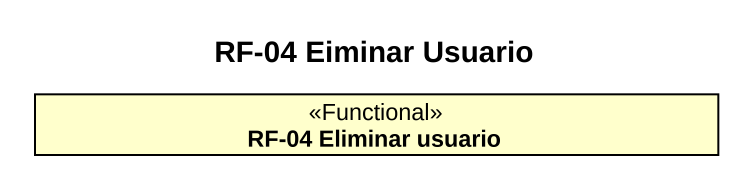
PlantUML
@startuml
title RF-04 Eiminar Usuario
hide circle
hide empty members
class "RF-04 Eliminar usuario" as RF_04_Eliminar_usuario <<Functional>>
@enduml
